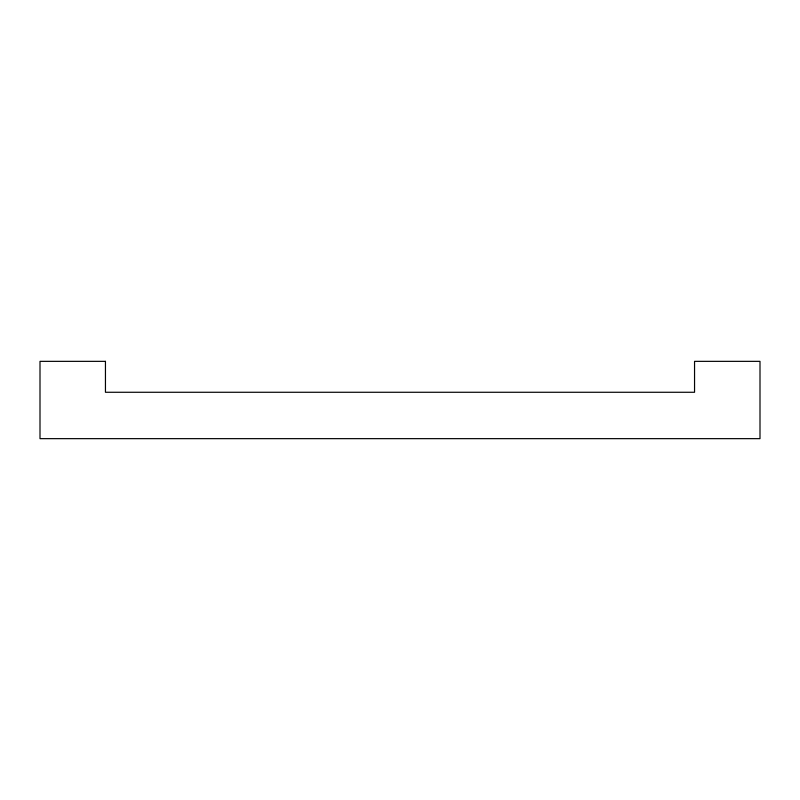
<?xml version="1.0" encoding="UTF-8"?>
<svg xmlns="http://www.w3.org/2000/svg" width="800" height="800" viewBox="0 0 800 800"><rect width="100%" height="100%" fill="white"/><g stroke="black" fill="none" stroke-linecap="round" stroke-linejoin="round"><path stroke-width="1.2" d="M105.45 361.35L40 361.35L40 438.65L760 438.65L760 361.35L694.55 361.35L694.55 392.27L105.45 392.27L105.45 361.35"/></g></svg>
